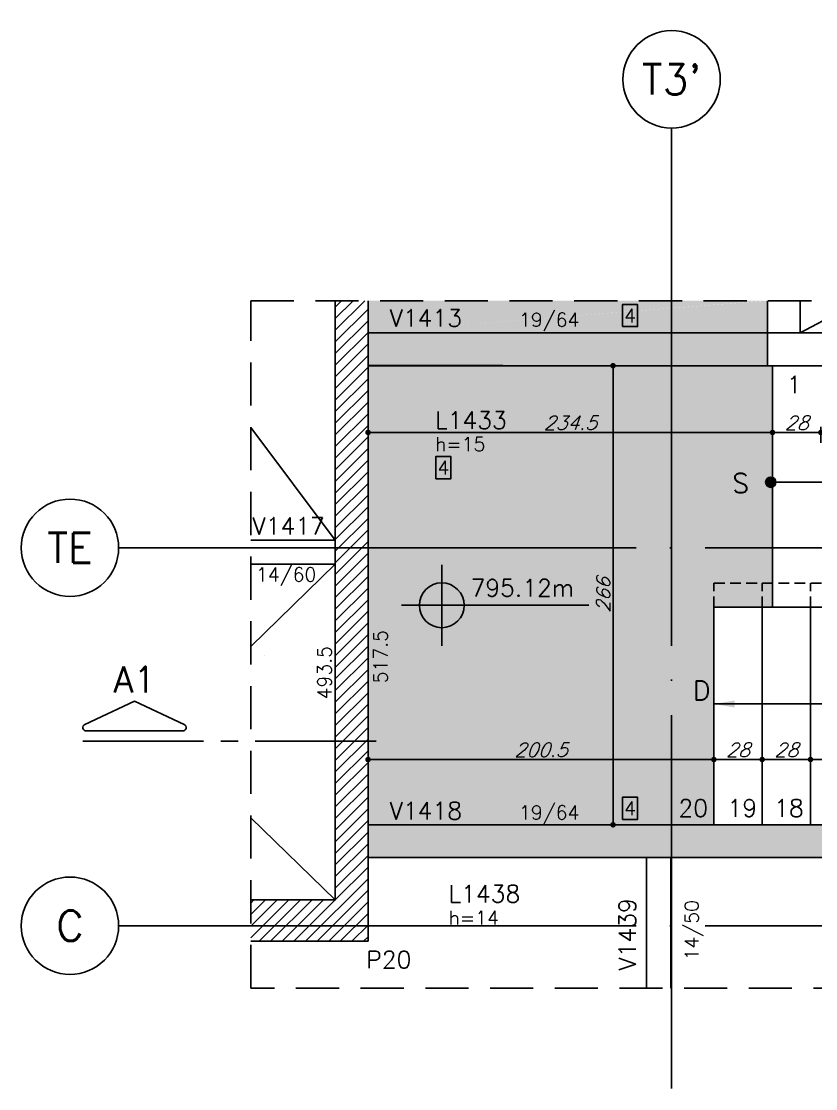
# Model space of a CAD drawing. Header units: millimetres. Extents: x -832 to 3668, y -1574 to 5296.
# Drawn here: x 2558 to 3019, y 862 to 1480 of the extents above; entities that cross this region are included whole.
import ezdxf
from ezdxf.enums import TextEntityAlignment as Align

# ---------------------------------------------------------------- set-up
doc = ezdxf.new("R2010")
doc.units = ezdxf.units.MM
doc.header["$LTSCALE"] = 50
doc.linetypes.add('DASHED', pattern=[0.75, 0.5, -0.25])
doc.linetypes.add('EIXO', pattern=[6.8, 6, -0.4, 0, -0.4])
for name, color, linetype in [('242', 12, 'Continuous'), ('F-AUX', 2, 'Continuous'), ('F-AUX-RED', 1, 'Continuous'), ('F-CORTE-INDICAÇÃO', 4, 'Continuous'), ('F-COTAS', 106, 'Continuous'), ('F-EIXO', 12, 'EIXO'), ('F-ESC NUM', 2, 'Continuous'), ('F-ESC-PROJ', 1, 'Continuous'), ('F-ESCADAS', 2, 'Continuous'), ('F-LAJES', 3, 'Continuous'), ('F-LAJES-DIM', 2, 'Continuous'), ('F-LAJES-NOME', 4, 'Continuous'), ('F-NÍVEL-PLANTA', 2, 'Continuous'), ('F-PILARES-DIM', 172, 'Continuous'), ('F-PILARES-HACH', 174, 'Continuous'), ('F-PILARES-NOME', 170, 'Continuous'), ('F-PILARES-S', 170, 'Continuous'), ('F-TEXTO', 6, 'Continuous'), ('F-TEXTO-YELLOW', 2, 'Continuous'), ('F-VIGAS', 3, 'Continuous'), ('F-VIGAS-DIM', 2, 'Continuous'), ('F-VIGAS-NOME', 4, 'Continuous'), ('F-VÃO', 1, 'Continuous')]:
    doc.layers.add(name, color=color, linetype=linetype)
doc.layers.add('F-DESNIVEL-3', color=7, linetype='Continuous', true_color=0xd5c7ff)
doc.styles.add('5385-ARQ-PB-BAS-PLA-TER-TORRE-A-106-TXT$0$R60-75', font='romans.shx', dxfattribs={"height": 0.1125})
doc.styles.add('CP-TEXT-INCL', font='romans.shx', dxfattribs={"oblique": 20})
doc.styles.add('MCP', font='romans.shx')
doc.styles.add('ROMANS', font='romans.shx')
doc.dimstyles.new('CP-COTAS-50', dxfattribs={"dimscale": 0.64, "dimtxt": 12.5, "dimasz": 5, "dimexe": 5, "dimexo": 5, "dimgap": 2.5, "dimtad": 1, "dimdec": 1, "dimdsep": 46, "dimtxsty": 'CP-TEXT-INCL', "dimblk1": 'DOT', "dimblk2": 'DOT', "dimsah": 1, "dimcen": 9, "dimclrd": 256, "dimclre": 256, "dimclrt": 256, "dimadec": 0, "dimazin": 0, "dimtfac": 1, "dimtdec": 1, "dimtmove": 2, "dimatfit": 3, "dimldrblk": 'DOT', "dimfxl": 5, "dimtolj": 1, "dimarcsym": 0})
pattern_1 = [(0, (0, 0), (0, 6.985), [5.08, -1.905]), (90, (0, 0), (-6.985, 4e-16), [5.08, -1.905])]

# ---------------------------------------------------------------- blocks, each defined once
blk = doc.blocks.new('*U17')
at = {"layer": 'F-VIGAS-DIM', "color": 1}
blk.add_lwpolyline([(0, 0), (11, 0), (11, 16), (0, 16)], close=True, dxfattribs=at)
at = {"layer": 'F-VIGAS-DIM', "style": 'MCP'}
blk.add_attdef('DIM', text='', height=10, dxfattribs=at).set_placement((5.5, 8), align=Align.MIDDLE_CENTER)
blk = doc.blocks.new('*U8')
at = {"layer": 'F-EIXO'}
blk.add_line((0, 0), (0, -556.59), dxfattribs=at)
at = {"layer": 'F-EIXO', "color": 2, "linetype": 'Continuous'}
blk.add_circle((0, 28.21), 28.21, dxfattribs=at)
at = {"layer": 'F-TEXTO', "style": 'ROMANS'}
blk.add_attdef('EIXO', text='', height=17.5, rotation=360, dxfattribs=at).set_placement((0, 28.21), align=Align.MIDDLE_CENTER)
blk = doc.blocks.new('*U7')
at = {"layer": 'F-EIXO'}
blk.add_line((0, 0), (909.22, 0), dxfattribs=at)
at = {"layer": 'F-EIXO', "color": 2, "linetype": 'Continuous'}
blk.add_circle((-28.21, 0), 28.21, dxfattribs=at)
at = {"layer": 'F-TEXTO', "style": 'ROMANS'}
blk.add_attdef('EIXO', text='', height=17.5, dxfattribs=at).set_placement((-28.21, 0), align=Align.MIDDLE_CENTER)
blk = doc.blocks.new('Nível - Planta')
at = {"layer": 'F-NÍVEL-PLANTA'}
h = blk.add_hatch(color=71, dxfattribs=at)
h.paths.add_polyline_path([(0, 0), (0, 0.26, 0.414214), (-0.26, 0)])
h.paths.add_polyline_path([(0.26, 0), (0, 0), (0, -0.26, 0.414214)])
for p, q in [((0, -0.469), (0, 0.469)), ((-0.469, 0), (1.704, 0))]:
    blk.add_line(p, q, dxfattribs=at)
blk.add_circle((0, 0), 0.26, dxfattribs=at)
at = {"layer": 'F-TEXTO', "color": 3, "style": 'MCP'}
blk.add_attdef('NÍVEL', (0.333, 0.102), '', height=0.2, dxfattribs=at)
blk = doc.blocks.new('*U9')
at = {"layer": 'F-CORTE-INDICAÇÃO'}
for p, q in [((-100, 0), (-170, 0)), ((-80, 0), (-90, 0)), ((-70, 0), (0, 0))]:
    blk.add_line(p, q, dxfattribs=at)
blk.add_lwpolyline([(-112, 6, 0.802585), (-111.15, 9.81), (-140, 23.26), (-168.85, 9.81, 0.802585), (-168, 6)], format="xyb", close=True, dxfattribs=at)
at = {"layer": 'F-CORTE-INDICAÇÃO', "style": 'ROMANS'}
blk.add_attdef('CORTE', text='', height=15, dxfattribs=at).set_placement((-140, 35.76), align=Align.MIDDLE_CENTER)
at = {"layer": 'F-CORTE-INDICAÇÃO', "color": 2, "style": 'ROMANS'}
blk.add_attdef('FOLHA', text='', height=12, dxfattribs=at).set_placement((-140, -10), align=Align.MIDDLE_CENTER)
blk = doc.blocks.new('_DOT')
at = {"color": 0, "linetype": 'ByBlock'}
blk.add_line((-0.5, 0), (-1, 0), dxfattribs=at)
at = {"color": 0, "linetype": 'ByBlock', "const_width": 0.5}
blk.add_lwpolyline([(-0.25, 0, 1), (0.25, 0, 1)], format="xyb", close=True, dxfattribs=at)
blk = doc.blocks.new('*D320')
at = {"layer": 'DEFPOINTS', "color": 0, "transparency": 16777216}
for p in [(2959.96, 1052.7), (2759.46, 1050.1), (2959.96, 1050.1)]:
    blk.add_point(p, dxfattribs=at)
at = {"layer": 'F-COTAS', "lineweight": -2, "transparency": 16777216}
for p, q in [((2759.46, 1053.3), (2759.46, 1055.9)), ((2762.66, 1052.7), (2956.76, 1052.7)), ((2959.96, 1053.3), (2959.96, 1055.9))]:
    blk.add_line(p, q, dxfattribs=at)
at = {"layer": 'F-COTAS', "lineweight": -2, "transparency": 16777216, "xscale": 3.2, "yscale": 3.2, "zscale": 3.2, "rotation": 180}
blk.add_blockref('_DOT', (2759.46, 1052.7), dxfattribs=at)
at = {"layer": 'F-COTAS', "lineweight": -2, "transparency": 16777216, "xscale": 3.2, "yscale": 3.2, "zscale": 3.2}
blk.add_blockref('_DOT', (2959.96, 1052.7), dxfattribs=at)
at = {"layer": 'F-COTAS', "transparency": 16777216, "insert": (2859.71, 1058.3), "char_height": 8, "attachment_point": 5, "style": 'CP-TEXT-INCL'}
blk.add_mtext('\\A1;200.5', dxfattribs=at)
blk = doc.blocks.new('*D321')
at = {"layer": 'DEFPOINTS', "color": 0, "transparency": 16777216}
for p in [(2987.96, 1052.7), (2959.96, 1044.15), (2987.96, 1044.15)]:
    blk.add_point(p, dxfattribs=at)
at = {"layer": 'F-COTAS', "lineweight": -2, "transparency": 16777216}
for p, q in [((2959.96, 1047.35), (2959.96, 1055.9)), ((2963.16, 1052.7), (2984.76, 1052.7)), ((2987.96, 1047.35), (2987.96, 1055.9))]:
    blk.add_line(p, q, dxfattribs=at)
at = {"layer": 'F-COTAS', "lineweight": -2, "transparency": 16777216, "xscale": 3.2, "yscale": 3.2, "zscale": 3.2, "rotation": 180}
blk.add_blockref('_DOT', (2959.96, 1052.7), dxfattribs=at)
at = {"layer": 'F-COTAS', "lineweight": -2, "transparency": 16777216, "xscale": 3.2, "yscale": 3.2, "zscale": 3.2}
blk.add_blockref('_DOT', (2987.96, 1052.7), dxfattribs=at)
at = {"layer": 'F-COTAS', "transparency": 16777216, "insert": (2973.96, 1058.3), "char_height": 8, "attachment_point": 5, "style": 'CP-TEXT-INCL'}
blk.add_mtext('\\A1;28', dxfattribs=at)
blk = doc.blocks.new('*D322')
at = {"layer": 'DEFPOINTS', "color": 0, "transparency": 16777216}
for p in [(3015.96, 1052.7), (2987.96, 1044.15), (3015.96, 1044.15)]:
    blk.add_point(p, dxfattribs=at)
at = {"layer": 'F-COTAS', "lineweight": -2, "transparency": 16777216}
for p, q in [((2987.96, 1047.35), (2987.96, 1055.9)), ((2991.16, 1052.7), (3012.76, 1052.7)), ((3015.96, 1047.35), (3015.96, 1055.9))]:
    blk.add_line(p, q, dxfattribs=at)
at = {"layer": 'F-COTAS', "lineweight": -2, "transparency": 16777216, "xscale": 3.2, "yscale": 3.2, "zscale": 3.2, "rotation": 180}
blk.add_blockref('_DOT', (2987.96, 1052.7), dxfattribs=at)
at = {"layer": 'F-COTAS', "lineweight": -2, "transparency": 16777216, "xscale": 3.2, "yscale": 3.2, "zscale": 3.2}
blk.add_blockref('_DOT', (3015.96, 1052.7), dxfattribs=at)
at = {"layer": 'F-COTAS', "transparency": 16777216, "insert": (3001.96, 1058.3), "char_height": 8, "attachment_point": 5, "style": 'CP-TEXT-INCL'}
blk.add_mtext('\\A1;28', dxfattribs=at)
blk = doc.blocks.new('*D323')
at = {"layer": 'DEFPOINTS', "color": 0, "transparency": 16777216}
for p in [(3043.96, 1052.7), (3015.96, 1044.15), (3043.96, 1044.15)]:
    blk.add_point(p, dxfattribs=at)
at = {"layer": 'F-COTAS', "lineweight": -2, "transparency": 16777216}
for p, q in [((3015.96, 1047.35), (3015.96, 1055.9)), ((3019.16, 1052.7), (3040.76, 1052.7)), ((3043.96, 1047.35), (3043.96, 1055.9))]:
    blk.add_line(p, q, dxfattribs=at)
at = {"layer": 'F-COTAS', "lineweight": -2, "transparency": 16777216, "xscale": 3.2, "yscale": 3.2, "zscale": 3.2, "rotation": 180}
blk.add_blockref('_DOT', (3015.96, 1052.7), dxfattribs=at)
at = {"layer": 'F-COTAS', "lineweight": -2, "transparency": 16777216, "xscale": 3.2, "yscale": 3.2, "zscale": 3.2}
blk.add_blockref('_DOT', (3043.96, 1052.7), dxfattribs=at)
at = {"layer": 'F-COTAS', "transparency": 16777216, "insert": (3029.96, 1058.3), "char_height": 8, "attachment_point": 5, "style": 'CP-TEXT-INCL'}
blk.add_mtext('\\A1;28', dxfattribs=at)
blk = doc.blocks.new('*D331')
at = {"layer": 'DEFPOINTS', "color": 0, "transparency": 16777216}
for p in [(2759.46, 1240.18), (2993.96, 1242.23), (2993.96, 1236.57)]:
    blk.add_point(p, dxfattribs=at)
at = {"layer": 'F-COTAS', "lineweight": -2, "transparency": 16777216}
for p, q in [((2759.46, 1243.38), (2759.46, 1245.43)), ((2993.96, 1239.77), (2993.96, 1245.43)), ((2762.66, 1242.23), (2990.76, 1242.23))]:
    blk.add_line(p, q, dxfattribs=at)
at = {"layer": 'F-COTAS', "lineweight": -2, "transparency": 16777216, "xscale": 3.2, "yscale": 3.2, "zscale": 3.2, "rotation": 180}
blk.add_blockref('_DOT', (2759.46, 1242.23), dxfattribs=at)
at = {"layer": 'F-COTAS', "lineweight": -2, "transparency": 16777216, "xscale": 3.2, "yscale": 3.2, "zscale": 3.2}
blk.add_blockref('_DOT', (2993.96, 1242.23), dxfattribs=at)
at = {"layer": 'F-COTAS', "transparency": 16777216, "insert": (2876.71, 1247.83), "char_height": 8, "attachment_point": 5, "style": 'CP-TEXT-INCL'}
blk.add_mtext('\\A1;234.5', dxfattribs=at)
blk = doc.blocks.new('*D332')
at = {"layer": 'DEFPOINTS', "color": 0, "transparency": 16777216}
for p in [(3021.96, 1242.23), (2993.96, 1233.04), (3021.96, 1233.04)]:
    blk.add_point(p, dxfattribs=at)
at = {"layer": 'F-COTAS', "lineweight": -2, "transparency": 16777216}
for p, q in [((2993.96, 1236.24), (2993.96, 1245.43)), ((3021.96, 1236.24), (3021.96, 1245.43)), ((2997.16, 1242.23), (3018.76, 1242.23))]:
    blk.add_line(p, q, dxfattribs=at)
at = {"layer": 'F-COTAS', "lineweight": -2, "transparency": 16777216, "xscale": 3.2, "yscale": 3.2, "zscale": 3.2, "rotation": 180}
blk.add_blockref('_DOT', (2993.96, 1242.23), dxfattribs=at)
at = {"layer": 'F-COTAS', "lineweight": -2, "transparency": 16777216, "xscale": 3.2, "yscale": 3.2, "zscale": 3.2}
blk.add_blockref('_DOT', (3021.96, 1242.23), dxfattribs=at)
at = {"layer": 'F-COTAS', "transparency": 16777216, "insert": (3007.96, 1247.83), "char_height": 8, "attachment_point": 5, "style": 'CP-TEXT-INCL'}
blk.add_mtext('\\A1;28', dxfattribs=at)
blk = doc.blocks.new('*D343')
at = {"layer": 'DEFPOINTS', "color": 0, "transparency": 16777216}
for p in [(2901.49, 1280.88), (2911.98, 1280.88), (2909.38, 1014.9)]:
    blk.add_point(p, dxfattribs=at)
at = {"layer": 'F-COTAS', "lineweight": -2, "transparency": 16777216}
for p, q in [((2908.78, 1280.88), (2898.29, 1280.88)), ((2901.49, 1018.1), (2901.49, 1277.68)), ((2906.18, 1014.9), (2898.29, 1014.9))]:
    blk.add_line(p, q, dxfattribs=at)
at = {"layer": 'F-COTAS', "lineweight": -2, "transparency": 16777216, "xscale": 3.2, "yscale": 3.2, "zscale": 3.2}
for p, rotation in [((2901.49, 1280.88), 90), ((2901.49, 1014.9), 270)]:
    blk.add_blockref('_DOT', p, dxfattribs=dict(at, rotation=rotation))
at = {"layer": 'F-COTAS', "transparency": 16777216, "insert": (2895.89, 1147.89), "char_height": 8, "attachment_point": 5, "rotation": 90, "style": 'CP-TEXT-INCL'}
blk.add_mtext('\\A1;266', dxfattribs=at)

msp = doc.modelspace()

# ---------------------------------------------------------------- hatches: boundary and pattern name
h = msp.add_hatch()
h.set_pattern_fill('ANGLE', color=256)
h.set_pattern_definition(pattern_1)
h.paths.add_polyline_path([(2769.93, 1301.02), (2819.69, 1301.02), (2819.69, 1316.02), (2769.93, 1316.02)], flags=9)
h = msp.add_hatch()
h.set_pattern_fill('ANGLE', color=256)
h.set_pattern_definition(pattern_1)
h.paths.add_polyline_path([(2846.19, 1297.81), (2888.1, 1297.81), (2888.1, 1316.09), (2846.19, 1316.09)], flags=9)
h = msp.add_hatch()
h.set_pattern_fill('ANGLE', color=256)
h.set_pattern_definition(pattern_1)
h.paths.add_polyline_path([(2998.17, 1262.41), (3016.5, 1262.41), (3016.5, 1277.41), (2998.17, 1277.41)], flags=9)
h = msp.add_hatch()
h.set_pattern_fill('ANGLE', color=256)
h.set_pattern_definition(pattern_1)
h.paths.add_polyline_path([(2797.74, 1241.78), (2845.59, 1241.78), (2845.59, 1256.78), (2797.74, 1256.78)], flags=9)
h = msp.add_hatch()
h.set_pattern_fill('ANGLE', color=256)
h.set_pattern_definition(pattern_1)
h.paths.add_polyline_path([(2797.85, 1229.42), (2831.57, 1229.42), (2831.57, 1241.42), (2797.85, 1241.42)], flags=9)
h = msp.add_hatch()
h.set_pattern_fill('ANGLE', color=256)
h.set_pattern_definition(pattern_1)
h.paths.add_polyline_path([(2966.5, 1201.72), (2979.63, 1201.72), (2979.63, 1218.6), (2966.5, 1218.6)], flags=9)
h = msp.add_hatch()
h.set_pattern_fill('ANGLE', color=256)
h.set_pattern_definition(pattern_1)
h.paths.add_polyline_path([(2690.38, 1180.52), (2740.15, 1180.52), (2740.15, 1195.52), (2690.38, 1195.52)], flags=9)
h = msp.add_hatch()
h.set_pattern_fill('ANGLE', color=256)
h.set_pattern_definition(pattern_1)
h.paths.add_polyline_path([(2693.75, 1150.21), (2735.27, 1150.21), (2735.27, 1168.5), (2693.75, 1168.5)], flags=9)
h = msp.add_hatch()
h.set_pattern_fill('ANGLE', color=256)
h.set_pattern_definition(pattern_1)
h.paths.add_polyline_path([(2772.71, 1095.99), (2772.71, 1131.99), (2760.71, 1131.99), (2760.71, 1095.99)], flags=9)
h = msp.add_hatch()
h.set_pattern_fill('ANGLE', color=256)
h.set_pattern_definition(pattern_1)
h.paths.add_polyline_path([(2740.21, 1086.71), (2740.21, 1122.71), (2728.21, 1122.71), (2728.21, 1086.71)], flags=9)
h = msp.add_hatch()
h.set_pattern_fill('ANGLE', color=256)
h.set_pattern_definition(pattern_1)
h.paths.add_polyline_path([(3000.11, 1072.63), (3013.23, 1072.63), (3013.23, 1089.5), (3000.11, 1089.5)], flags=9)
h = msp.add_hatch()
h.set_pattern_fill('ANGLE', color=256)
h.set_pattern_definition(pattern_1)
h.paths.add_polyline_path([(2769.93, 1015.52), (2819.69, 1015.52), (2819.69, 1030.52), (2769.93, 1030.52)], flags=9)
h = msp.add_hatch()
h.set_pattern_fill('ANGLE', color=256)
h.set_pattern_definition(pattern_1)
h.paths.add_polyline_path([(2846.19, 1012.31), (2888.1, 1012.31), (2888.1, 1030.59), (2846.19, 1030.59)], flags=9)
h = msp.add_hatch()
h.set_pattern_fill('ANGLE', color=256)
h.set_pattern_definition(pattern_1)
h.paths.add_polyline_path([(2995.31, 1017.52), (3016.5, 1017.52), (3016.5, 1032.52), (2995.31, 1032.52)], flags=9)
h = msp.add_hatch()
h.set_pattern_fill('ANGLE', color=256)
h.set_pattern_definition(pattern_1)
h.paths.add_polyline_path([(2805.53, 967.41), (2853.39, 967.41), (2853.39, 982.41), (2805.53, 982.41)], flags=9)
h = msp.add_hatch()
h.set_pattern_fill('ANGLE', color=256)
h.set_pattern_definition(pattern_1)
h.paths.add_polyline_path([(2917.27, 928.31), (2917.27, 977.6), (2902.27, 977.6), (2902.27, 928.31)], flags=9)
h = msp.add_hatch()
h.set_pattern_fill('ANGLE', color=256)
h.set_pattern_definition(pattern_1)
h.paths.add_polyline_path([(2956.82, 935.56), (2956.82, 977.09), (2938.54, 977.09), (2938.54, 935.56)], flags=9)
h = msp.add_hatch()
h.set_pattern_fill('ANGLE', color=256)
h.set_pattern_definition(pattern_1)
h.paths.add_polyline_path([(2805.65, 955.05), (2839.75, 955.05), (2839.75, 967.05), (2805.65, 967.05)], flags=9)
h = msp.add_hatch()
h.set_pattern_fill('ANGLE', color=256)
h.set_pattern_definition(pattern_1)
h.paths.add_polyline_path([(2757.86, 929.27), (2788.58, 929.27), (2788.58, 944.27), (2757.86, 944.27)], flags=9)
at = {"layer": 'F-AUX'}
h = msp.add_hatch(color=1, dxfattribs=at)
edge = h.paths.add_edge_path()
edge.add_arc((2992.96, 1213.4), 3, 0, 360)
at = {"layer": 'F-DESNIVEL-3'}
h = msp.add_hatch(color=256, dxfattribs=at)
h.dxf.hatch_style = 1
h.paths.add_polyline_path([(2993.96, 4004.9), (2993.96, 4130.9), (2759.46, 4131.15), (2759.46, 3864.9), (3015.96, 3864.9), (3015.96, 4004.9)])
h.paths.add_polyline_path([(2759.46, 3181.15), (2759.46, 2914.9), (3015.96, 2914.9), (3015.96, 3040.9), (2993.96, 3040.9), (2993.96, 3180.9)])
h.paths.add_polyline_path([(3015.96, 1964.9), (3015.96, 2090.9), (2993.96, 2090.9), (2993.96, 2230.9), (2759.46, 2231.15), (2759.46, 1964.9)])
h.paths.add_polyline_path([(2759.46, 1281.15), (2759.46, 1014.9), (2959.96, 1014.9), (2959.96, 1140.9), (2993.96, 1140.9), (2993.96, 1280.65)])
at = {"layer": 'F-PILARES-HACH', "linetype": 'Continuous'}
h = msp.add_hatch(dxfattribs=at)
h.set_pattern_fill('ANSI31', color=256, scale=1.5, style=0)
h.set_pattern_definition([(45, (2740.456, 971.398), (-3.367596, 3.367596), [])])
edge = h.paths.add_edge_path()
edge.add_arc((2741.49, 1268.57), 50, 90, 91.18993)
edge.add_line((2740.46, 1318.56), (2740.46, 971.4))
edge.add_line((2740.46, 971.4), (2691.49, 971.4))
edge.add_line((2691.49, 971.4), (2691.49, 970.29))
edge.add_arc((-63657.68, 958.84), 66349.17, -0.0098821, 0.0098821, ccw=False)
edge.add_line((2691.49, 947.4), (2759.46, 947.4))
edge.add_line((2759.46, 947.4), (2759.46, 1318.57))
edge.add_line((2759.46, 1318.57), (2741.49, 1318.57))

# ---------------------------------------------------------------- linework, layer by layer
at = {"layer": '242', "linetype": 'Continuous'}
for p, q in [((2699.46, 1112.99), (2699.46, 1112.99)), ((2749.96, 959.4), (2749.96, 959.4))]:
    msp.add_line(p, q, dxfattribs=at)
at = {"layer": 'F-AUX', "color": 1}
msp.add_lwpolyline([(2959.96, 1084.9), (3269.06, 1084.9), (3269.06, 1213.4), (2992.96, 1213.4)], dxfattribs=at)
msp.add_circle((2992.96, 1213.4), 3, dxfattribs=at)
msp.add_solid([(2971.96, 1082.9), (2959.96, 1084.9), (2971.96, 1086.9)], dxfattribs=at)
at = {"layer": 'F-AUX-RED', "color": 1, "linetype": 'DASHED'}
msp.add_lwpolyline([(2691.49, 1318.57), (3417.68, 1318.57), (3417.68, 920.29), (2691.49, 920.29)], close=True, dxfattribs=at)
at = {"layer": 'F-DESNIVEL-3', "linetype": 'Continuous'}
for points in [[(2989.96, 1318.57), (2759.46, 1318.57), (2759.46, 1300.4)], [(2989.96, 1318.57), (2759.46, 1300.4), (2989.96, 1318.57)], [(2990.96, 1318.57), (2759.46, 1300.4), (2990.96, 1300.4)], [(2990.96, 1318.57), (2990.96, 1300.4), (2990.96, 1318.57)], [(2990.96, 1318.57), (2990.96, 1300.4), (2990.96, 1318.57)], [(2990.96, 1280.9), (2990.96, 1300.4), (2759.56, 1300.4)], [(2990.96, 1280.9), (2759.56, 1300.4), (2759.56, 1281.4)], [(2759.46, 1014.9), (2759.46, 1281.4), (2759.46, 1014.9)], [(2759.46, 1014.9), (2927.96, 1014.9), (2990.96, 1014.9)], [(2759.46, 1014.9), (2990.96, 1014.9), (2759.46, 1014.9)], [(2927.96, 995.9), (2927.96, 1014.9), (2759.56, 1014.9)], [(2927.96, 995.9), (2759.56, 1014.9), (2759.56, 995.9)], [(2927.96, 995.9), (3116.36, 995.9), (3116.36, 1014.9)], [(2927.96, 995.9), (3116.36, 1014.9), (2927.96, 1014.9)], [(2927.96, 995.9), (2927.96, 1014.9), (2927.96, 995.9)], [(2927.96, 995.9), (2759.56, 995.9), (2927.96, 995.9)]]:
    msp.add_solid(points, dxfattribs=at)
at = {"layer": 'F-ESC-PROJ', "linetype": 'DASHED', "ltscale": 0.25}
for points in [[(2959.96, 1140.9), (2959.96, 1154.9), (2987.96, 1154.9)], [(2987.96, 1140.9), (2987.96, 1154.9), (3212.01, 1154.9)], [(2987.96, 1154.9), (2987.96, 1154.9)], [(3016.01, 1140.9), (3016.01, 1154.9)]]:
    msp.add_lwpolyline(points, dxfattribs=at)
at = {"layer": 'F-ESCADAS', "linetype": 'Continuous'}
for points in [[(2993.96, 1280.9), (2993.96, 1140.9)], [(2959.96, 1014.9), (2959.96, 1140.9)], [(3207.01, 1140.9), (2960.96, 1140.9)], [(2987.96, 1014.9), (2987.96, 1140.9)], [(3015.96, 1014.9), (3015.96, 1140.9)]]:
    msp.add_lwpolyline(points, dxfattribs=at)
at = {"layer": 'F-LAJES'}
msp.add_lwpolyline([(2959.96, 1014.9), (2959.96, 1140.9), (2993.96, 1140.9), (2993.96, 1280.65), (2759.46, 1281.15), (2759.46, 1014.9), (2960.96, 1014.9)], dxfattribs=at)
at = {"layer": 'F-PILARES-S', "linetype": 'Continuous'}
for points in [[(2740.46, 1318.56), (2740.46, 971.4), (2691.49, 971.4)], [(2759.46, 947.4), (2759.46, 1318.57)], [(2691.49, 947.4), (2759.46, 947.4)]]:
    msp.add_lwpolyline(points, dxfattribs=at)
at = {"layer": 'F-VIGAS'}
for points in [[(2990.96, 1318.57), (2990.96, 1280.9)], [(3009.96, 1299.9), (3009.96, 1318.57)], [(2989.96, 1299.9), (2759.46, 1299.9)], [(3008.96, 1299.9), (2989.96, 1299.9)], [(3176.46, 1299.9), (3008.96, 1299.9)], [(2759.46, 1280.9), (2999.46, 1280.9)], [(2999.46, 1280.9), (3185.96, 1280.9)], [(2740.46, 1179.9), (2691.49, 1179.9)], [(2691.49, 1165.9), (2740.46, 1165.9)], [(2927.96, 1014.9), (2759.46, 1014.9)], [(3116.46, 1014.9), (2927.96, 1014.9)], [(2759.46, 995.9), (2920.96, 995.9)], [(2920.96, 995.9), (2920.96, 920.29)], [(2934.96, 995.9), (2920.96, 995.9)], [(2934.96, 995.9), (3116.46, 995.9)], [(2934.96, 920.29), (2934.96, 995.9)]]:
    msp.add_lwpolyline(points, dxfattribs=at)
at = {"layer": 'F-VÃO'}
for p, q in [((3009.96, 1299.9), (3045.12, 1318.57)), ((2691.49, 1245.02), (2740.46, 1179.9)), ((2691.49, 1118.28), (2740.46, 1165.9)), ((2691.49, 1019.01), (2740.46, 971.4))]:
    msp.add_line(p, q, dxfattribs=at)

# ---------------------------------------------------------------- block references
at = {"layer": 'F-CORTE-INDICAÇÃO', "linetype": 'Continuous'}
ref = msp.add_blockref('*U9', (2764.1, 1063.28), dxfattribs=at)
ref.add_attrib('CORTE', 'A1', dxfattribs={"height": 15, "style": 'ROMANS'}).set_placement((2624.1, 1099.04), align=Align.MIDDLE_CENTER)
at = {"layer": 'F-EIXO', "linetype": 'Continuous'}
for name, p, values in [('*U8', (2935.46, 1418.6), {'EIXO': "T3'"}), ('*U7', (2614.89, 1175.4), {'EIXO': 'TE'}), ('*U7', (2614.89, 956.4), {'EIXO': 'C'})]:
    msp.add_blockref(name, p, dxfattribs=at).add_auto_attribs(values)
at = {"layer": 'F-NÍVEL-PLANTA', "linetype": 'Continuous', "xscale": 50, "yscale": 50, "zscale": 50}
msp.add_blockref('Nível - Planta', (2802.22, 1142.08), dxfattribs=at).add_auto_attribs({'NÍVEL': '795.12m'})
at = {"layer": 'F-VIGAS-DIM', "linetype": 'Continuous', "xscale": 0.8, "yscale": 0.8, "zscale": 0.8}
for p in [(2906.96, 1303.52), (2798.74, 1215.41), (2906.96, 1018.02)]:
    msp.add_blockref('*U17', p, dxfattribs=at).add_auto_attribs({'DIM': '4'})

# ---------------------------------------------------------------- texts
at = {"layer": 'F-ESC NUM', "style": '5385-ARQ-PB-BAS-PLA-TER-TORRE-A-106-TXT$0$R60-75'}
for s, p in [('1', (3002.24, 1264.91)), ('20', (2939.38, 1019.57)), ('19', (2967.86, 1019.57)), ('18', (2994.88, 1019.57))]:
    msp.add_text(s, height=10, dxfattribs=at).set_placement(p)
at = {"layer": 'F-LAJES-DIM', "linetype": 'Continuous', "style": 'MCP'}
for s, p in [('h=15', (2798.33, 1231.42)), ('h=14', (2806.13, 957.05))]:
    msp.add_text(s, height=8, dxfattribs=at).set_placement(p)
at = {"layer": 'F-LAJES-NOME', "linetype": 'Continuous', "style": 'MCP'}
for s, p in [('L1433', (2798.33, 1244.28)), ('L1438', (2806.13, 969.91))]:
    msp.add_text(s, height=10, dxfattribs=at).set_placement(p)
at = {"layer": 'F-PILARES-DIM', "linetype": 'Continuous', "style": 'MCP'}
for s, p in [('517.5', (2770.71, 1096.84)), ('493.5', (2738.21, 1087.57))]:
    msp.add_text(s, height=8, rotation=90, dxfattribs=at).set_placement(p)
at = {"layer": 'F-PILARES-NOME', "linetype": 'Continuous', "style": 'MCP'}
msp.add_text('P20', height=10, dxfattribs=at).set_placement((2758.46, 931.77))
at = {"layer": 'F-TEXTO-YELLOW', "char_height": 11.25, "width": 61.3796, "style": '5385-ARQ-PB-BAS-PLA-TER-TORRE-A-106-TXT$0$R60-75'}
for s, insert, attachment_point in [('S', (2970.63, 1218.43), 1), ('D', (2957.96, 1098.35), 3)]:
    msp.add_mtext(s, dxfattribs=dict(at, insert=insert, attachment_point=attachment_point))
at = {"layer": 'F-VIGAS-DIM', "linetype": 'Continuous', "style": 'MCP'}
for s, p in [('19/64', (2846.96, 1303.52)), ('14/60', (2694.51, 1155.93)), ('19/64', (2846.96, 1018.02))]:
    msp.add_text(s, height=8, dxfattribs=at).set_placement(p)
msp.add_text('14/50', height=8, rotation=90, dxfattribs=at).set_placement((2951.11, 936.33))
at = {"layer": 'F-VIGAS-NOME', "linetype": 'Continuous', "style": 'MCP'}
for s, p in [('V1413', (2771.96, 1303.52)), ('V1417', (2692.41, 1183.02)), ('V1418', (2771.96, 1018.02))]:
    msp.add_text(s, height=10, dxfattribs=at).set_placement(p)
msp.add_text('V1439', height=10, rotation=90, dxfattribs=at).set_placement((2914.77, 930.34))

# ---------------------------------------------------------------- dimensions: what is measured, and where the dimension line sits
at = {"layer": 'F-COTAS'}
dim = msp.add_linear_dim(base=(2901.49, 1280.88), p1=(2909.38, 1014.9), p2=(2911.98, 1280.88), angle=90, dimstyle='CP-COTAS-50', dxfattribs=at)
dim.commit()
dim.dimension.update_dxf_attribs({"geometry": '*D343', "text_midpoint": (2895.89, 1147.89)})
for base, p1, p2, picture, middle in [((2993.96, 1242.23), (2759.46, 1240.18), (2993.96, 1236.57), '*D331', (2876.71, 1247.83)), ((3021.96, 1242.23), (2993.96, 1233.04), (3021.96, 1233.04), '*D332', (3007.96, 1247.83)), ((2959.96, 1052.7), (2759.46, 1050.1), (2959.96, 1050.1), '*D320', (2859.71, 1058.3)), ((2987.96, 1052.7), (2959.96, 1044.15), (2987.96, 1044.15), '*D321', (2973.96, 1058.3)), ((3015.96, 1052.7), (2987.96, 1044.15), (3015.96, 1044.15), '*D322', (3001.96, 1058.3)), ((3043.96, 1052.7), (3015.96, 1044.15), (3043.96, 1044.15), '*D323', (3029.96, 1058.3))]:
    dim = msp.add_linear_dim(base=base, p1=p1, p2=p2, dimstyle='CP-COTAS-50', override={"dimfxl": 2.5}, dxfattribs=at)
    dim.commit()
    dim.dimension.update_dxf_attribs({"geometry": picture, "text_midpoint": middle})

doc.saveas('drawing.dxf')
